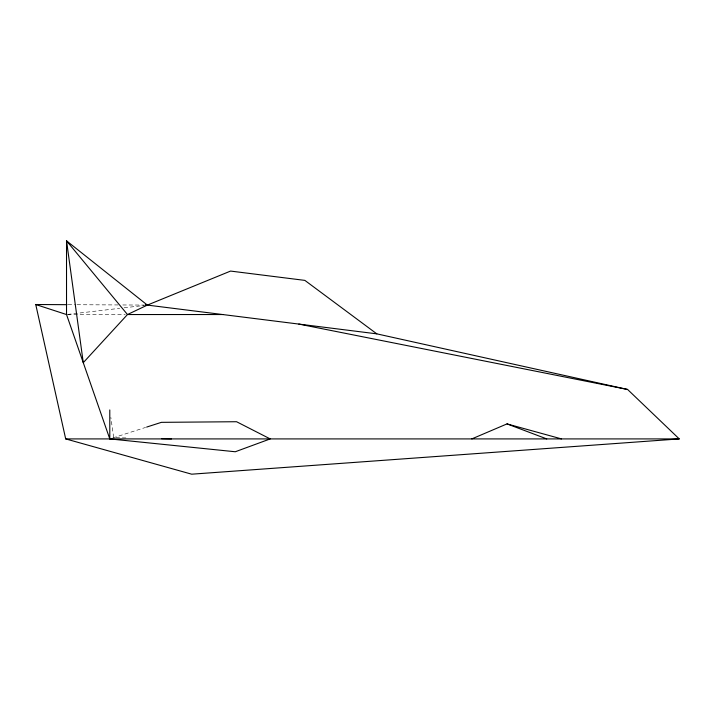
<?xml version="1.0" encoding="UTF-8"?>
<svg xmlns="http://www.w3.org/2000/svg" width="715" height="715" viewBox="0 0 715 715"><rect width="100%" height="100%" fill="white"/><g stroke="black" fill="none" stroke-linecap="round" stroke-linejoin="round"><path stroke-width="0.54" stroke-dasharray="3.58 2.68" d="M112.952 437.893L145.61 427.418M67.63 314.412L119.682 308.326M124.106 307.808L144.037 305.475M67.63 314.537L125.259 314.537M68.122 304.688L75.933 304.724M77.05 304.733L118.341 304.939M122.81 304.965L144.019 305.073M125.912 437.929L113.676 437.66L110.834 417.399"/><path stroke-width="1.07" d="M471.811 438.912L507.007 423.897L561.516 438.912M146.655 427.078L161.411 422.342L236.567 421.725L270.207 438.912L235.289 451.755L109.788 438.912L66.522 314.537L66.522 240.812L147.362 305.091L376.805 333.851L627.591 389.469L679.25 438.912L191.683 474.188L65.691 438.912L35.75 304.519L67.004 304.679M145.145 305.35L147.362 305.091L230.57 271.074L304.858 280.387L376.805 333.851M222.749 314.537L127.476 314.537L83.271 362.675L66.522 240.812L127.476 314.537L147.362 305.091L145.127 305.073M65.691 438.912L679.25 438.912M161.51 438.697L171.52 438.912M298.834 324.074L627.591 389.469M35.75 304.519L66.522 314.537M507.007 423.897L546.752 438.912M109.788 409.936L109.788 438.912"/></g></svg>
